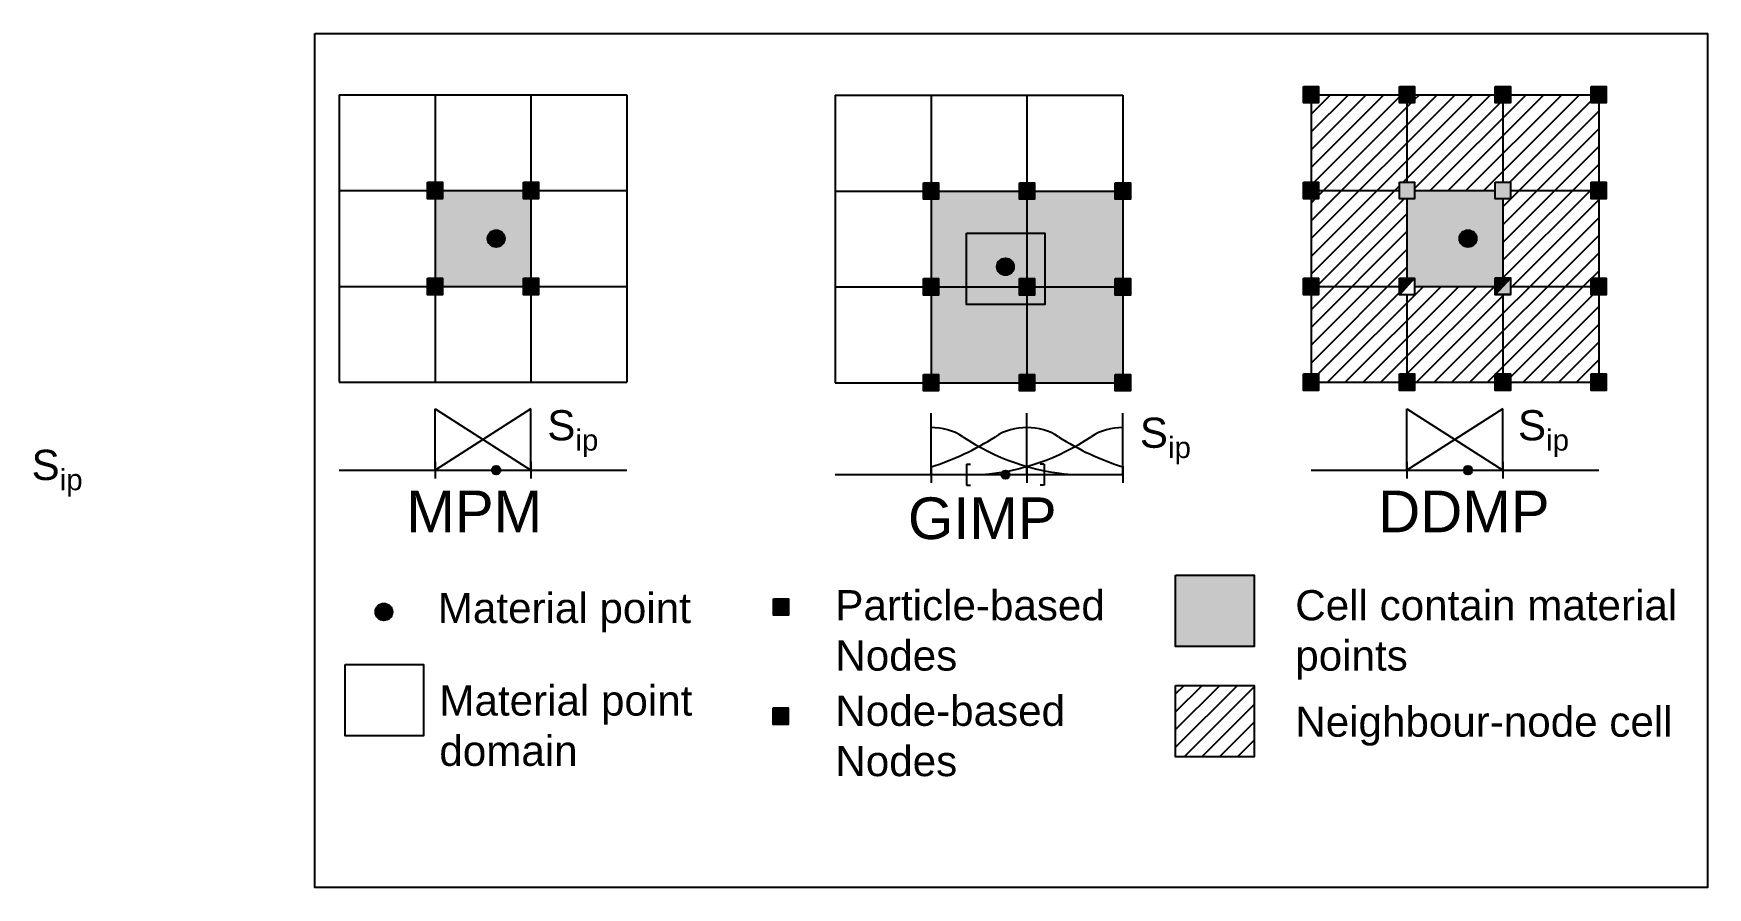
# Model space of a CAD drawing. Header units: inches. Extents: x -128 to 157, y -44 to 110.
# Drawn here: x 36.62 to 44.94, y 2.18 to 6.42 of the extents above; entities that cross this region are included whole.
import ezdxf

# ---------------------------------------------------------------- set-up
doc = ezdxf.new("R2010")
doc.units = ezdxf.units.IN
doc.header["$MEASUREMENT"] = 0
doc.styles.get("Standard").update_dxf_attribs({"font": 'arial.ttf'})

msp = doc.modelspace()

# ---------------------------------------------------------------- hatches: boundary and pattern name
at = {"ltscale": 0.1}
h = msp.add_hatch(color=5, dxfattribs=at)
h.dxf.hatch_style = 1
h.paths.add_polyline_path([(42.93236, 6.07923), (43.0075, 6.07923), (43.0075, 6.16181), (42.93236, 6.16181)])
h = msp.add_hatch(color=5, dxfattribs=at)
h.dxf.hatch_style = 1
h.paths.add_polyline_path([(43.40889, 6.07923), (43.48404, 6.07923), (43.48404, 6.16181), (43.40889, 6.16181)])
h = msp.add_hatch(color=5, dxfattribs=at)
h.dxf.hatch_style = 1
h.paths.add_polyline_path([(43.88543, 6.07923), (43.96057, 6.07923), (43.96057, 6.16181), (43.88543, 6.16181)])
h = msp.add_hatch(color=5, dxfattribs=at)
h.dxf.hatch_style = 1
h.paths.add_polyline_path([(44.36196, 6.07923), (44.43711, 6.07923), (44.43711, 6.16181), (44.36196, 6.16181)])
h = msp.add_hatch(dxfattribs=at)
h.set_pattern_fill('ANSI31', color=5, scale=0.5)
h.paths.add_polyline_path([(43.44647, 6.07923), (43.40889, 6.07923), (43.40889, 6.12052), (43.0075, 6.12052), (43.0075, 6.07923), (42.96993, 6.07923), (42.96993, 5.68528), (43.0075, 5.68528), (43.0075, 5.64399), (43.40889, 5.64399), (43.40889, 5.68528), (43.44647, 5.68528)])
h.paths.add_polyline_path([(43.923, 6.07923), (43.88543, 6.07923), (43.88543, 6.12052), (43.48404, 6.12052), (43.48404, 6.07923), (43.44647, 6.07923), (43.44647, 5.68528), (43.48404, 5.68528), (43.48404, 5.64399), (43.88543, 5.64399), (43.88543, 5.68528), (43.923, 5.68528)])
h.paths.add_polyline_path([(44.39953, 6.07923), (44.36196, 6.07923), (44.36196, 6.12052), (43.96057, 6.12052), (43.96057, 6.07923), (43.923, 6.07923), (43.923, 5.68528), (43.96057, 5.68528), (43.96057, 5.64399), (44.36196, 5.64399), (44.36196, 5.68528), (44.39953, 5.68528)])
h.paths.add_polyline_path([(44.39953, 5.6027), (44.36196, 5.6027), (44.36196, 5.64399), (43.96057, 5.64399), (43.96057, 5.6027), (43.923, 5.6027), (43.923, 5.20926), (43.96104, 5.20926), (43.96057, 5.20875), (43.96057, 5.16746), (44.36196, 5.16746), (44.36196, 5.20875), (44.39953, 5.20875)])
h.paths.add_polyline_path([(43.44647, 5.6027), (43.40889, 5.6027), (43.40889, 5.64399), (43.0075, 5.64399), (43.0075, 5.6027), (42.96993, 5.6027), (42.96993, 5.20875), (43.0075, 5.20875), (43.0075, 5.16746), (43.40889, 5.16746), (43.40889, 5.20875), (43.44647, 5.20875)])
h.paths.add_polyline_path([(43.44647, 5.12616), (43.40889, 5.12616), (43.40889, 5.16746), (43.0075, 5.16746), (43.0075, 5.12616), (42.96993, 5.12616), (42.96993, 4.73221), (43.0075, 4.73221), (43.0075, 4.69092), (43.40889, 4.69092), (43.40889, 4.73221), (43.44647, 4.73221)])
h.paths.add_polyline_path([(43.923, 5.12616), (43.88543, 5.12616), (43.88543, 5.16746), (43.48404, 5.16746), (43.48404, 5.12616), (43.44647, 5.12616), (43.44647, 4.73221), (43.48404, 4.73221), (43.48404, 4.69092), (43.88543, 4.69092), (43.88543, 4.73221), (43.923, 4.73221)])
h.paths.add_polyline_path([(44.39953, 5.12616), (44.36196, 5.12616), (44.36196, 5.16746), (43.96057, 5.16746), (43.96057, 5.12668), (43.96057, 5.12616), (43.923, 5.12616), (43.923, 4.73221), (43.96057, 4.73221), (43.96057, 4.69092), (44.36196, 4.69092), (44.36196, 4.73221), (44.39953, 4.73221)])
h = msp.add_hatch(color=1, dxfattribs=at)
h.dxf.hatch_style = 1
h.paths.add_polyline_path([(38.65361, 5.68528), (38.57846, 5.68528), (38.57846, 5.6027), (38.65361, 5.6027)])
h = msp.add_hatch(color=1, dxfattribs=at)
h.dxf.hatch_style = 1
h.paths.add_polyline_path([(39.13014, 5.68528), (39.055, 5.68528), (39.055, 5.6027), (39.13014, 5.6027)])
h = msp.add_hatch(color=1, dxfattribs=at)
h.dxf.hatch_style = 1
h.paths.add_polyline_path([(41.11875, 5.60029), (41.11875, 5.68287), (41.04361, 5.68287), (41.04361, 5.60029)])
h = msp.add_hatch(color=1, dxfattribs=at)
h.dxf.hatch_style = 1
h.paths.add_polyline_path([(41.59529, 5.60029), (41.59529, 5.68287), (41.52014, 5.68287), (41.52014, 5.60029)])
h = msp.add_hatch(color=1, dxfattribs=at)
h.dxf.hatch_style = 1
h.paths.add_polyline_path([(42.07182, 5.60029), (42.07182, 5.68287), (41.99668, 5.68287), (41.99668, 5.60029)])
h = msp.add_hatch(color=5, dxfattribs=at)
h.dxf.hatch_style = 1
h.paths.add_polyline_path([(42.93236, 5.6027), (43.0075, 5.6027), (43.0075, 5.68528), (42.93236, 5.68528)])
h = msp.add_hatch(color=1, dxfattribs=at)
h.dxf.hatch_style = 1
h.paths.add_polyline_path([(43.96057, 5.68528), (43.88543, 5.6027), (43.96057, 5.6027)])
h.paths.add_polyline_path([(43.48404, 5.68528), (43.40889, 5.6027), (43.48404, 5.6027)])
h.paths.add_polyline_path([(43.96057, 5.20875), (43.8859, 5.12668), (43.96057, 5.12668)])
at = {"ltscale": 0.1, "true_color": 0xffffff}
h = msp.add_hatch(dxfattribs=at)
h.set_pattern_fill('ANSI31')
h.set_pattern_definition([(45, (13.10249, 0), (-0.08838835, 0.08838835), [])])
h.paths.add_polyline_path([(43.48404, 5.68528), (43.40889, 5.68528), (43.40889, 5.6027)])
h.paths.add_polyline_path([(43.96057, 5.68528), (43.88543, 5.68528), (43.88543, 5.6027)])
at = {"ltscale": 0.1}
h = msp.add_hatch(color=5, dxfattribs=at)
h.dxf.hatch_style = 1
h.paths.add_polyline_path([(43.48404, 5.68528), (43.40889, 5.68528), (43.40889, 5.6027)])
h.paths.add_polyline_path([(43.96057, 5.68528), (43.88543, 5.68528), (43.88543, 5.6027)])
h = msp.add_hatch(color=5, dxfattribs=at)
h.dxf.hatch_style = 1
h.paths.add_polyline_path([(44.36196, 5.6027), (44.43711, 5.6027), (44.43711, 5.68528), (44.36196, 5.68528)])
h = msp.add_hatch(color=254, dxfattribs=at)
h.dxf.hatch_style = 1
h.paths.add_polyline_path([(39.09257, 5.6027), (39.055, 5.6027), (39.055, 5.64399), (38.65361, 5.64399), (38.65361, 5.6027), (38.61604, 5.6027), (38.61604, 5.20875), (38.65361, 5.20875), (38.65361, 5.16746), (39.055, 5.16746), (39.055, 5.20875), (39.09257, 5.20875)])
h.paths.add_polyline_path([(38.96181, 5.40482, -1), (38.87691, 5.40482, -1)], flags=16)
h = msp.add_hatch(color=254, dxfattribs=at)
h.dxf.hatch_style = 1
h.paths.add_polyline_path([(41.55772, 5.60029), (41.52014, 5.60029), (41.52014, 5.64158), (41.11875, 5.64158), (41.11875, 5.60029), (41.08118, 5.60029), (41.08118, 5.20634), (41.11875, 5.20634), (41.11875, 5.16505), (41.25731, 5.16505), (41.25731, 5.43204), (41.55772, 5.43204)])
h.paths.add_polyline_path([(41.55772, 5.43204), (41.25731, 5.43204), (41.25731, 5.16505), (41.52014, 5.16505), (41.52014, 5.20634), (41.55772, 5.20634)])
h.paths.add_polyline_path([(41.493, 5.26494, -1), (41.4081, 5.26494, -1)], flags=16)
h.paths.add_polyline_path([(42.03425, 5.60029), (41.99668, 5.60029), (41.99668, 5.64158), (41.59529, 5.64158), (41.59529, 5.60029), (41.55772, 5.60029), (41.55772, 5.43204), (41.6471, 5.43204), (41.6471, 5.16505), (41.99668, 5.16505), (41.99668, 5.20634), (42.03425, 5.20634)])
h.paths.add_polyline_path([(41.6471, 5.43204), (41.55772, 5.43204), (41.55772, 5.20634), (41.59529, 5.20634), (41.59529, 5.16505), (41.6471, 5.16505)], flags=17)
h.paths.add_polyline_path([(42.03425, 5.12376), (41.99668, 5.12376), (41.99668, 5.16505), (41.6471, 5.16505), (41.6471, 5.07749), (41.55772, 5.07749), (41.55772, 4.72981), (41.59529, 4.72981), (41.59529, 4.68852), (41.99668, 4.68852), (41.99668, 4.72981), (42.03425, 4.72981)])
h.paths.add_polyline_path([(41.6471, 5.16505), (41.59529, 5.16505), (41.59529, 5.12376), (41.55772, 5.12376), (41.55772, 5.07749), (41.6471, 5.07749)], flags=17)
h.paths.add_polyline_path([(41.52014, 5.16505), (41.25731, 5.16505), (41.25731, 5.07749), (41.55772, 5.07749), (41.55772, 5.12376), (41.52014, 5.12376)], flags=17)
h.paths.add_polyline_path([(41.55772, 5.07749), (41.25731, 5.07749), (41.25731, 5.16505), (41.11875, 5.16505), (41.11875, 5.12376), (41.08118, 5.12376), (41.08118, 4.72981), (41.11875, 4.72981), (41.11875, 4.68852), (41.52014, 4.68852), (41.52014, 4.72981), (41.55772, 4.72981)])
h = msp.add_hatch(color=254, dxfattribs=at)
h.dxf.hatch_style = 1
h.paths.add_polyline_path([(43.48404, 5.64399), (43.48404, 5.6027), (43.44647, 5.6027), (43.44647, 5.20875), (43.48404, 5.20875), (43.48404, 5.16746), (43.88543, 5.16746), (43.88543, 5.20875), (43.923, 5.20875), (43.923, 5.6027), (43.88543, 5.6027), (43.88543, 5.64399)])
h.paths.add_polyline_path([(43.79224, 5.40482, -1), (43.70734, 5.40482, -1)], flags=16)
h = msp.add_hatch(color=1, dxfattribs=at)
h.dxf.hatch_style = 1
h.paths.add_polyline_path([(38.87691, 5.40482, 1), (38.96181, 5.40482, 1)])
h = msp.add_hatch(color=1, dxfattribs=at)
h.dxf.hatch_style = 1
h.paths.add_polyline_path([(38.87691, 5.40482, 1), (38.96181, 5.40482, 1)])
h = msp.add_hatch(color=1, dxfattribs=at)
h.dxf.hatch_style = 1
h.paths.add_polyline_path([(43.70734, 5.40482, 1), (43.79224, 5.40482, 1)])
h = msp.add_hatch(color=1, dxfattribs=at)
h.dxf.hatch_style = 1
h.paths.add_polyline_path([(43.70734, 5.40482, 1), (43.79224, 5.40482, 1)])
h = msp.add_hatch(color=1, dxfattribs=at)
h.dxf.hatch_style = 1
h.paths.add_polyline_path([(41.4081, 5.26494, 1), (41.493, 5.26494, 1)])
h = msp.add_hatch(color=1, dxfattribs=at)
h.dxf.hatch_style = 1
h.paths.add_polyline_path([(41.4081, 5.26494, 1), (41.493, 5.26494, 1)])
h = msp.add_hatch(color=1, dxfattribs=at)
h.dxf.hatch_style = 1
h.paths.add_polyline_path([(38.65361, 5.20875), (38.57846, 5.20875), (38.57846, 5.12616), (38.65361, 5.12616)])
h = msp.add_hatch(color=1, dxfattribs=at)
h.dxf.hatch_style = 1
h.paths.add_polyline_path([(39.13014, 5.20875), (39.055, 5.20875), (39.055, 5.12616), (39.13014, 5.12616)])
h = msp.add_hatch(color=1, dxfattribs=at)
h.dxf.hatch_style = 1
h.paths.add_polyline_path([(41.11875, 5.12376), (41.11875, 5.20634), (41.04361, 5.20634), (41.04361, 5.12376)])
h = msp.add_hatch(color=1, dxfattribs=at)
h.dxf.hatch_style = 1
h.paths.add_polyline_path([(41.59529, 5.12376), (41.59529, 5.20634), (41.52014, 5.20634), (41.52014, 5.12376)])
h = msp.add_hatch(color=1, dxfattribs=at)
h.dxf.hatch_style = 1
h.paths.add_polyline_path([(42.07182, 5.12376), (42.07182, 5.20634), (41.99668, 5.20634), (41.99668, 5.12376)])
h = msp.add_hatch(color=5, dxfattribs=at)
h.dxf.hatch_style = 1
h.paths.add_polyline_path([(42.93236, 5.12616), (43.0075, 5.12616), (43.0075, 5.20875), (42.93236, 5.20875)])
h = msp.add_hatch(dxfattribs=at)
h.set_pattern_fill('ANSI31', color=1)
h.paths.add_polyline_path([(43.48404, 5.20875), (43.40889, 5.12616), (43.48404, 5.12616)])
h = msp.add_hatch(color=5, dxfattribs=at)
h.dxf.hatch_style = 1
h.paths.add_polyline_path([(43.48413, 5.20842), (43.40898, 5.20842), (43.40898, 5.12584)])
h = msp.add_hatch(color=5, dxfattribs=at)
h.dxf.hatch_style = 1
h.paths.add_polyline_path([(43.96057, 5.20926), (43.88543, 5.20926), (43.88543, 5.12668)])
h = msp.add_hatch(color=5, dxfattribs=at)
h.dxf.hatch_style = 1
h.paths.add_polyline_path([(43.96057, 5.20875), (43.88543, 5.20875), (43.88543, 5.12616)])
h = msp.add_hatch(color=5, dxfattribs=at)
h.dxf.hatch_style = 1
h.paths.add_polyline_path([(44.36196, 5.12616), (44.43711, 5.12616), (44.43711, 5.20875), (44.36196, 5.20875)])
h = msp.add_hatch(color=1, dxfattribs=at)
h.dxf.hatch_style = 1
h.paths.add_polyline_path([(41.11875, 4.64723), (41.11875, 4.72981), (41.04361, 4.72981), (41.04361, 4.64723)])
h = msp.add_hatch(color=1, dxfattribs=at)
h.dxf.hatch_style = 1
h.paths.add_polyline_path([(41.59529, 4.64723), (41.59529, 4.72981), (41.52014, 4.72981), (41.52014, 4.64723)])
h = msp.add_hatch(color=1, dxfattribs=at)
h.dxf.hatch_style = 1
h.paths.add_polyline_path([(42.07182, 4.64723), (42.07182, 4.72981), (41.99668, 4.72981), (41.99668, 4.64723)])
h = msp.add_hatch(color=5, dxfattribs=at)
h.dxf.hatch_style = 1
h.paths.add_polyline_path([(42.93236, 4.64963), (43.0075, 4.64963), (43.0075, 4.73221), (42.93236, 4.73221)])
h = msp.add_hatch(color=5, dxfattribs=at)
h.dxf.hatch_style = 1
h.paths.add_polyline_path([(43.40889, 4.64963), (43.48404, 4.64963), (43.48404, 4.73221), (43.40889, 4.73221)])
h = msp.add_hatch(color=5, dxfattribs=at)
h.dxf.hatch_style = 1
h.paths.add_polyline_path([(43.88543, 4.64963), (43.96057, 4.64963), (43.96057, 4.73221), (43.88543, 4.73221)])
h = msp.add_hatch(color=5, dxfattribs=at)
h.dxf.hatch_style = 1
h.paths.add_polyline_path([(44.36196, 4.64963), (44.43711, 4.64963), (44.43711, 4.73221), (44.36196, 4.73221)])
h = msp.add_hatch(color=1, dxfattribs=at)
h.dxf.hatch_style = 1
h.paths.add_polyline_path([(38.89815, 4.25325, 1), (38.9406, 4.25325, 1)])
h = msp.add_hatch(color=1, dxfattribs=at)
h.dxf.hatch_style = 1
h.paths.add_polyline_path([(41.47178, 4.23149, 1), (41.42933, 4.23149, 1)])
h = msp.add_hatch(color=1, dxfattribs=at)
h.dxf.hatch_style = 1
h.paths.add_polyline_path([(43.77103, 4.25325, 1), (43.72858, 4.25325, 1)])
h = msp.add_hatch(color=254, dxfattribs=at)
h.dxf.hatch_style = 1
h.paths.add_polyline_path([(42.29676, 3.3768), (42.68655, 3.3768), (42.68655, 3.73135), (42.29676, 3.73135)])
h = msp.add_hatch(color=1, dxfattribs=at)
h.dxf.hatch_style = 1
h.paths.add_polyline_path([(38.31924, 3.54868, 1), (38.40414, 3.54868, 1)])
h = msp.add_hatch(color=1, dxfattribs=at)
h.dxf.hatch_style = 1
h.paths.add_polyline_path([(40.37245, 3.532), (40.37245, 3.61458), (40.29731, 3.61458), (40.29731, 3.532)])
h = msp.add_hatch(dxfattribs=at)
h.set_pattern_fill('ANSI31', color=5, scale=0.5)
h.paths.add_polyline_path([(42.29676, 3.18333), (42.29676, 2.82878), (42.68655, 2.82878), (42.68655, 3.18333)])
h = msp.add_hatch(color=5, dxfattribs=at)
h.dxf.hatch_style = 1
h.paths.add_polyline_path([(40.29628, 2.98897), (40.37142, 2.98897), (40.37142, 3.07155), (40.29628, 3.07155)])

# ---------------------------------------------------------------- linework, layer by layer
for p, q in [((38.1395, 6.12052), (38.1395, 4.69092)), ((38.1395, 6.12052), (39.5691, 6.12052)), ((38.61604, 6.12052), (38.61604, 5.68528)), ((39.09257, 6.12052), (39.09257, 5.68528)), ((39.5691, 6.12052), (39.5691, 4.69092)), ((40.60465, 6.11812), (40.60465, 4.68852)), ((40.60465, 6.11812), (42.03425, 6.11812)), ((41.08118, 6.11812), (41.08118, 5.68287)), ((41.55772, 6.11812), (41.55772, 5.68287)), ((42.03425, 6.11812), (42.03425, 5.68287)), ((42.96993, 6.07923), (42.96993, 5.68528)), ((43.0075, 6.12052), (43.40889, 6.12052)), ((43.44647, 6.07923), (43.44647, 5.68528)), ((43.48404, 6.12052), (43.88543, 6.12052)), ((43.923, 6.07923), (43.923, 5.68528)), ((43.96057, 6.12052), (44.36196, 6.12052)), ((44.39953, 6.07923), (44.39953, 5.68528)), ((38.1395, 5.64399), (38.57846, 5.64399)), ((38.61604, 5.6027), (38.61604, 5.20875)), ((38.65361, 5.64399), (39.055, 5.64399)), ((39.09257, 5.6027), (39.09257, 5.20875)), ((39.13014, 5.64399), (39.5691, 5.64399)), ((40.60465, 5.64158), (41.04361, 5.64158)), ((41.08118, 5.60029), (41.08118, 5.20634)), ((41.11875, 5.64158), (41.52014, 5.64158)), ((41.55772, 5.60029), (41.55772, 5.20634)), ((41.59529, 5.64158), (41.99668, 5.64158)), ((42.03425, 5.60029), (42.03425, 5.20634)), ((42.96993, 5.6027), (42.96993, 5.20875)), ((43.0075, 5.64399), (43.40889, 5.64399)), ((43.44647, 5.6027), (43.44647, 5.20875)), ((43.48404, 5.64399), (43.88543, 5.64399)), ((43.923, 5.6027), (43.923, 5.20875)), ((43.96057, 5.64399), (44.36196, 5.64399)), ((44.39953, 5.6027), (44.39953, 5.20875)), ((38.1395, 5.16746), (38.57846, 5.16746)), ((38.65361, 5.16746), (39.055, 5.16746)), ((39.13014, 5.16746), (39.5691, 5.16746)), ((40.60465, 5.16505), (41.04361, 5.16505)), ((41.11875, 5.16505), (41.52014, 5.16505)), ((41.59529, 5.16505), (41.99668, 5.16505)), ((43.0075, 5.16746), (43.40889, 5.16746)), ((43.48404, 5.16746), (43.88543, 5.16746)), ((43.96057, 5.16746), (44.36196, 5.16746)), ((38.61604, 5.12616), (38.61604, 4.69092)), ((39.09257, 5.12616), (39.09257, 4.69092)), ((41.08118, 5.12376), (41.08118, 4.72981)), ((41.55772, 5.12376), (41.55772, 4.72981)), ((42.03425, 5.12376), (42.03425, 4.72981)), ((42.96993, 5.12616), (42.96993, 4.73221)), ((43.44647, 5.12616), (43.44647, 4.73221)), ((43.923, 5.12616), (43.923, 4.73221)), ((44.39953, 5.12616), (44.39953, 4.73221)), ((38.1395, 4.69092), (39.5691, 4.69092)), ((40.60465, 4.68852), (41.04361, 4.68852)), ((41.11875, 4.68852), (41.52014, 4.68852)), ((41.59529, 4.68852), (41.99668, 4.68852)), ((43.0075, 4.69092), (43.40889, 4.69092)), ((43.48404, 4.69092), (43.88543, 4.69092)), ((43.96057, 4.69092), (44.36196, 4.69092)), ((38.61604, 4.25325), (38.61604, 4.55882)), ((38.61604, 4.55882), (39.09257, 4.25325)), ((39.09257, 4.55882), (38.61604, 4.25325)), ((39.09257, 4.25325), (39.09257, 4.55882)), ((41.08118, 4.23149), (41.08118, 4.53707)), ((41.55772, 4.23149), (41.55772, 4.53707)), ((42.03425, 4.23149), (42.03425, 4.53707)), ((43.44647, 4.25325), (43.44647, 4.55882)), ((43.44647, 4.55882), (43.923, 4.25325)), ((43.923, 4.55882), (43.44647, 4.25325)), ((43.923, 4.25325), (43.923, 4.55882)), ((38.1395, 4.25325), (39.5691, 4.25325)), ((38.61604, 4.29454), (38.61604, 4.21196)), ((39.09257, 4.29454), (39.09257, 4.21196)), ((41.08118, 4.27278), (41.08118, 4.1902)), ((41.55772, 4.27278), (41.55772, 4.1902)), ((42.03425, 4.27278), (42.03425, 4.1902)), ((42.96993, 4.25325), (44.39953, 4.25325)), ((43.44647, 4.29454), (43.44647, 4.21196)), ((43.923, 4.29454), (43.923, 4.21196)), ((40.60465, 4.23149), (42.03425, 4.23149))]:
    msp.add_line(p, q, dxfattribs=at)
at = {"color": 1, "ltscale": 0.1}
for p, q in [((43.48404, 5.20875), (43.40889, 5.12616)), ((41.25731, 4.28347), (41.25731, 4.17951)), ((41.25731, 4.28347), (41.27787, 4.28347)), ((41.64379, 4.28347), (41.62323, 4.28347)), ((41.64379, 4.28347), (41.64379, 4.17951)), ((41.25731, 4.17951), (41.27787, 4.17951)), ((41.64379, 4.17951), (41.62323, 4.17951))]:
    msp.add_line(p, q, dxfattribs=at)
at = {"color": 7, "ltscale": 0.1, "true_color": 0xffffff}
msp.add_line((43.96057, 5.20875), (43.88543, 5.12616), dxfattribs=at)
msp.add_lwpolyline([(38.01749, 6.42485), (44.9403, 6.42485), (44.9403, 2.17844), (38.01749, 2.17844)], close=True, dxfattribs=at)
at = {"ltscale": 0.1}
for points in [[(42.93236, 6.16181), (43.0075, 6.16181), (43.0075, 6.07923), (42.93236, 6.07923)], [(43.40889, 6.16181), (43.48404, 6.16181), (43.48404, 6.07923), (43.40889, 6.07923)], [(43.40889, 6.16181), (43.48404, 6.16181), (43.48404, 6.07923), (43.40889, 6.07923)], [(43.88543, 6.16181), (43.96057, 6.16181), (43.96057, 6.07923), (43.88543, 6.07923)], [(43.88543, 6.16181), (43.96057, 6.16181), (43.96057, 6.07923), (43.88543, 6.07923)], [(44.36196, 6.16181), (44.43711, 6.16181), (44.43711, 6.07923), (44.36196, 6.07923)], [(44.36196, 6.16181), (44.43711, 6.16181), (44.43711, 6.07923), (44.36196, 6.07923)], [(38.57846, 5.68528), (38.65361, 5.68528), (38.65361, 5.6027), (38.57846, 5.6027)], [(39.055, 5.68528), (39.13014, 5.68528), (39.13014, 5.6027), (39.055, 5.6027)], [(39.055, 5.68528), (39.13014, 5.68528), (39.13014, 5.6027), (39.055, 5.6027)], [(41.04361, 5.68287), (41.11875, 5.68287), (41.11875, 5.60029), (41.04361, 5.60029)], [(41.04361, 5.68287), (41.11875, 5.68287), (41.11875, 5.60029), (41.04361, 5.60029)], [(41.52014, 5.68287), (41.59529, 5.68287), (41.59529, 5.60029), (41.52014, 5.60029)], [(41.52014, 5.68287), (41.59529, 5.68287), (41.59529, 5.60029), (41.52014, 5.60029)], [(41.99668, 5.68287), (42.07182, 5.68287), (42.07182, 5.60029), (41.99668, 5.60029)], [(41.99668, 5.68287), (42.07182, 5.68287), (42.07182, 5.60029), (41.99668, 5.60029)], [(42.93236, 5.68528), (43.0075, 5.68528), (43.0075, 5.6027), (42.93236, 5.6027)], [(42.93236, 5.68528), (43.0075, 5.68528), (43.0075, 5.6027), (42.93236, 5.6027)], [(43.40889, 5.68528), (43.48404, 5.68528), (43.48404, 5.6027), (43.40889, 5.6027)], [(43.40889, 5.68528), (43.48404, 5.68528), (43.48404, 5.6027), (43.40889, 5.6027)], [(43.88543, 5.68528), (43.96057, 5.68528), (43.96057, 5.6027), (43.88543, 5.6027)], [(43.88543, 5.68528), (43.96057, 5.68528), (43.96057, 5.6027), (43.88543, 5.6027)], [(44.36196, 5.68528), (44.43711, 5.68528), (44.43711, 5.6027), (44.36196, 5.6027)], [(44.36196, 5.68528), (44.43711, 5.68528), (44.43711, 5.6027), (44.36196, 5.6027)], [(38.57846, 5.20875), (38.65361, 5.20875), (38.65361, 5.12616), (38.57846, 5.12616)], [(38.57846, 5.20875), (38.65361, 5.20875), (38.65361, 5.12616), (38.57846, 5.12616)], [(39.055, 5.20875), (39.13014, 5.20875), (39.13014, 5.12616), (39.055, 5.12616)], [(39.055, 5.20875), (39.13014, 5.20875), (39.13014, 5.12616), (39.055, 5.12616)], [(41.04361, 5.20634), (41.11875, 5.20634), (41.11875, 5.12376), (41.04361, 5.12376)], [(41.04361, 5.20634), (41.11875, 5.20634), (41.11875, 5.12376), (41.04361, 5.12376)], [(41.52014, 5.20634), (41.59529, 5.20634), (41.59529, 5.12376), (41.52014, 5.12376)], [(41.52014, 5.20634), (41.59529, 5.20634), (41.59529, 5.12376), (41.52014, 5.12376)], [(41.99668, 5.20634), (42.07182, 5.20634), (42.07182, 5.12376), (41.99668, 5.12376)], [(41.99668, 5.20634), (42.07182, 5.20634), (42.07182, 5.12376), (41.99668, 5.12376)], [(42.93236, 5.20875), (43.0075, 5.20875), (43.0075, 5.12616), (42.93236, 5.12616)], [(42.93236, 5.20875), (43.0075, 5.20875), (43.0075, 5.12616), (42.93236, 5.12616)], [(43.40889, 5.20875), (43.48404, 5.20875), (43.48404, 5.12616), (43.40889, 5.12616)], [(43.40889, 5.20875), (43.48404, 5.20875), (43.48404, 5.12616), (43.40889, 5.12616)], [(43.88543, 5.20926), (43.96057, 5.20926), (43.96057, 5.12668), (43.88543, 5.12668)], [(43.88543, 5.20926), (43.96057, 5.20926), (43.96057, 5.12668), (43.88543, 5.12668)], [(43.88543, 5.20926), (43.96057, 5.20926), (43.96057, 5.12668), (43.88543, 5.12668)], [(43.88543, 5.20875), (43.96057, 5.20875), (43.96057, 5.12616), (43.88543, 5.12616)], [(43.88543, 5.20875), (43.96057, 5.20875), (43.96057, 5.12616), (43.88543, 5.12616)], [(43.88543, 5.20875), (43.96057, 5.20875), (43.96057, 5.12616), (43.88543, 5.12616)], [(44.36196, 5.20875), (44.43711, 5.20875), (44.43711, 5.12616), (44.36196, 5.12616)], [(44.36196, 5.20875), (44.43711, 5.20875), (44.43711, 5.12616), (44.36196, 5.12616)], [(41.04361, 4.72981), (41.11875, 4.72981), (41.11875, 4.64723), (41.04361, 4.64723)], [(41.04361, 4.72981), (41.11875, 4.72981), (41.11875, 4.64723), (41.04361, 4.64723)], [(41.52014, 4.72981), (41.59529, 4.72981), (41.59529, 4.64723), (41.52014, 4.64723)], [(41.52014, 4.72981), (41.59529, 4.72981), (41.59529, 4.64723), (41.52014, 4.64723)], [(41.99668, 4.72981), (42.07182, 4.72981), (42.07182, 4.64723), (41.99668, 4.64723)], [(41.99668, 4.72981), (42.07182, 4.72981), (42.07182, 4.64723), (41.99668, 4.64723)], [(42.93236, 4.73221), (43.0075, 4.73221), (43.0075, 4.64963), (42.93236, 4.64963)], [(42.93236, 4.73221), (43.0075, 4.73221), (43.0075, 4.64963), (42.93236, 4.64963)], [(43.40889, 4.73221), (43.48404, 4.73221), (43.48404, 4.64963), (43.40889, 4.64963)], [(43.40889, 4.73221), (43.48404, 4.73221), (43.48404, 4.64963), (43.40889, 4.64963)], [(43.88543, 4.73221), (43.96057, 4.73221), (43.96057, 4.64963), (43.88543, 4.64963)], [(43.88543, 4.73221), (43.96057, 4.73221), (43.96057, 4.64963), (43.88543, 4.64963)], [(44.36196, 4.73221), (44.43711, 4.73221), (44.43711, 4.64963), (44.36196, 4.64963)], [(44.36196, 4.73221), (44.43711, 4.73221), (44.43711, 4.64963), (44.36196, 4.64963)], [(42.29676, 3.73135), (42.68655, 3.73135), (42.68655, 3.3768), (42.29676, 3.3768)], [(40.29731, 3.61458), (40.37245, 3.61458), (40.37245, 3.532), (40.29731, 3.532)], [(40.29731, 3.61458), (40.37245, 3.61458), (40.37245, 3.532), (40.29731, 3.532)], [(42.29676, 3.18333), (42.68655, 3.18333), (42.68655, 2.82878), (42.29676, 2.82878)], [(40.29628, 3.07155), (40.37142, 3.07155), (40.37142, 2.98897), (40.29628, 2.98897)], [(40.29628, 3.07155), (40.37142, 3.07155), (40.37142, 2.98897), (40.29628, 2.98897)], [(40.29628, 3.07155), (40.37142, 3.07155), (40.37142, 2.98897), (40.29628, 2.98897)]]:
    msp.add_lwpolyline(points, close=True, dxfattribs=at)
at = {"color": 1, "ltscale": 0.1}
for points in [[(41.25731, 5.43204), (41.6471, 5.43204), (41.6471, 5.07749), (41.25731, 5.07749)], [(38.16845, 3.28801), (38.55824, 3.28801), (38.55824, 2.93346), (38.16845, 2.93346)]]:
    msp.add_lwpolyline(points, close=True, dxfattribs=at)
for centre, radius in [((38.91936, 5.40482), 0.04245), ((38.91936, 5.40482), 0.04245), ((43.74979, 5.40482), 0.04245), ((43.74979, 5.40482), 0.04245), ((41.45055, 5.26494), 0.04245), ((41.45055, 5.26494), 0.04245), ((38.91937, 4.25325), 0.02122), ((41.45055, 4.23149), 0.02122), ((43.7498, 4.25325), 0.02122), ((38.36169, 3.54868), 0.04245), ((38.36169, 3.54868), 0.04245)]:
    msp.add_circle(centre, radius, dxfattribs=at)
at = {"ltscale": 0.1}
for centre, radius, start, end in [((41.08784, 4.19127), 0.27385, 56.667153, 91.392888), ((40.69274, 5.5116), 1.30094, 287.372444, 302.962719), ((41.87207, 5.36799), 1.14026, 236.234549, 265.34757), ((41.24336, 5.36799), 1.14026, 274.65243, 303.765451), ((41.55106, 4.19127), 0.27385, 88.607112, 123.332847), ((41.56437, 4.19127), 0.27385, 56.667153, 91.392888), ((42.42269, 5.5116), 1.30094, 237.037281, 252.627556), ((42.02759, 4.19127), 0.27385, 88.607112, 123.332847)]:
    msp.add_arc(centre, radius, start, end, dxfattribs=at)

# ---------------------------------------------------------------- texts
at = {"attachment_point": 1}
for s, insert, char_height in [('\\A1;S{\\H0.7x;\\S^ ip;}', (39.1736, 4.5518), 0.15), ('\\A1;S{\\H0.7x;\\S^ ip;}', (42.11886, 4.51486), 0.15), ('\\A1;S{\\H0.7x;\\S^ ip;}', (43.99817, 4.5518), 0.15), ('\\A1;S{\\H0.7x;\\S^ ip;}', (36.61035, 4.35476), 0.15), ('MPM ', (38.47331, 4.15191), 0.207083), ('GIMP ', (40.96609, 4.1181), 0.207083), ('DDMP ', (43.30374, 4.15191), 0.207083), ('Particle-based \\PNodes', (40.60539, 3.65705), 0.15), ('Cell contain material\\Ppoints', (42.89136, 3.65705), 0.15), ('Material point', (38.62949, 3.64321), 0.15), ('Material point \\Pdomain', (38.63722, 3.1833), 0.15), ('Node-based \\PNodes', (40.60539, 3.13228), 0.15), ('Neighbour-node cell', (42.89136, 3.07823), 0.15)]:
    msp.add_mtext_dynamic_manual_height_columns(s, width=2.5942641, gutter_width=1, heights=[0], dxfattribs=dict(at, insert=insert, char_height=char_height))

doc.saveas('drawing.dxf')
